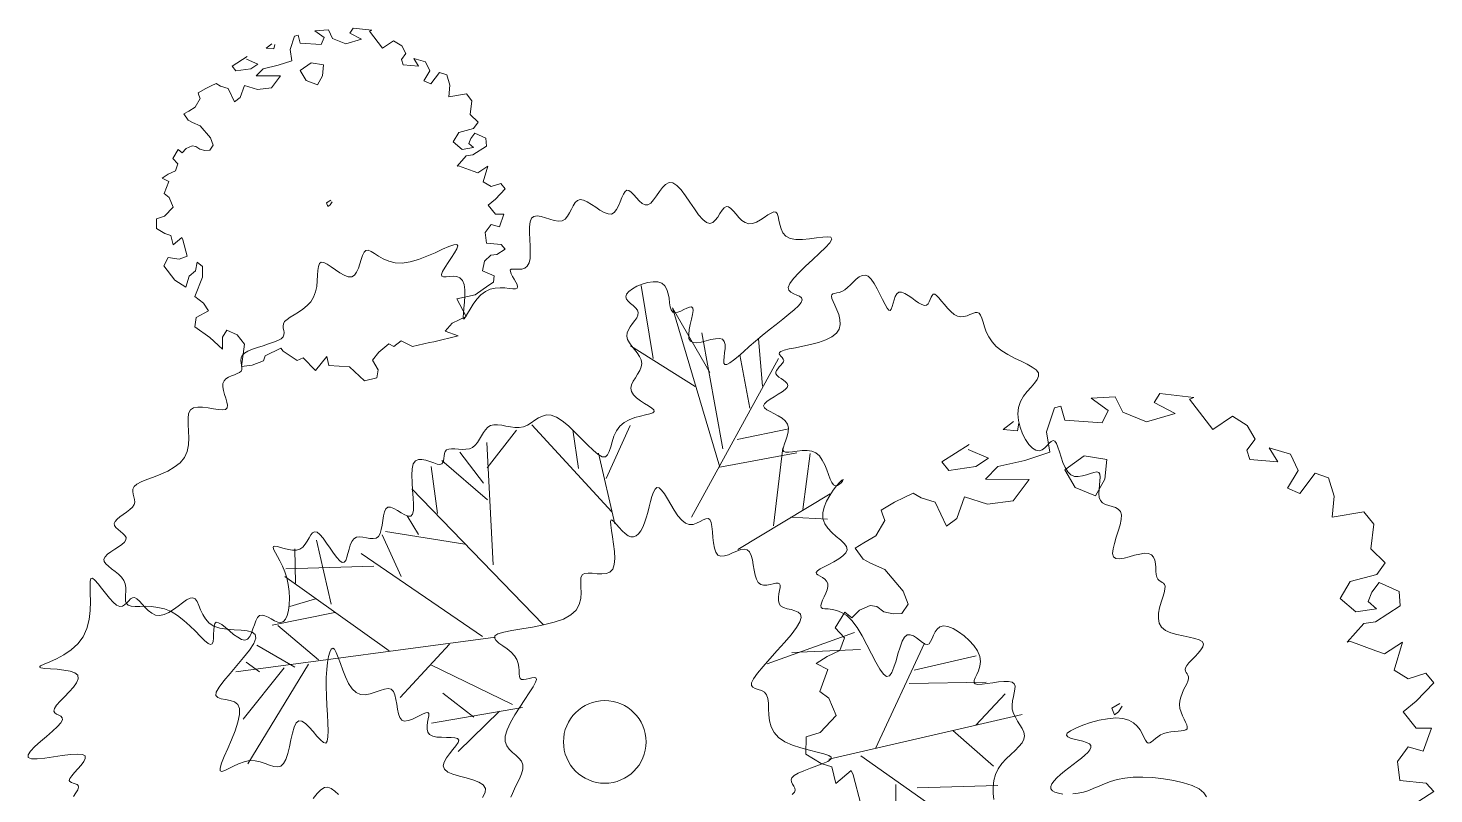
# Model space of a CAD drawing. Extents: x 2080 to 102399, y 2071 to 93424.
# Drawn here: x 79560 to 79893.5, y 77298.8 to 77480.3 of the extents above; entities that cross this region are included whole.
import ezdxf

# ---------------------------------------------------------------- set-up
doc = ezdxf.new("R2010")
doc.units = 0
doc.header["$LTSCALE"] = 20
doc.header["$MEASUREMENT"] = 0
for name, color, linetype, lineweight in [('casuanut tree', 100, 'Continuous', 5), ('Mango tree', 96, 'Continuous', 5), ('sappotta', 114, 'Continuous', 5)]:
    doc.layers.add(name, color=color, linetype=linetype, lineweight=lineweight)

# ---------------------------------------------------------------- blocks, each defined once
blk = doc.blocks.new('tr')
at = {"layer": 'casuanut tree'}
for p, q in [((0.2261, 0.6155), (0.2339, 0.7411)), ((0.3143, 0.5704), (0.2771, 0.692)), ((0.2771, 0.692), (0.2947, 0.4095)), ((0.2849, 0.5527), (0.1928, 0.6449)), ((0.3065, 0.4389), (0.3163, 0.6391)), ((0.3967, 0.5272), (0.4084, 0.6077)), ((0.3673, 0.4958), (0.3712, 0.588)), ((0.0987, 0.3768), (-0.0009, 0.552)), ((0.2285, 0.3375), (0.4338, 0.5671)), ((-0.1033, 0.4448), (-0.1641, 0.5272)), ((-0.1035, 0.4735), (-0.1307, 0.5339)), ((-0.1186, 0.3345), (-0.0824, 0.54)), ((-0.0915, 0.4977), (-0.0281, 0.549)), ((0.0595, 0.4614), (0.0655, 0.5279)), ((-0.1915, 0.4409), (-0.1837, 0.5213)), ((0.1017, 0.4342), (0.1621, 0.5128)), ((-0.0583, 0.2167), (-0.2243, 0.4916)), ((0.0987, 0.3557), (0.0987, 0.4795)), ((-0.4537, 0.3798), (-0.4417, 0.4372)), ((-0.4024, 0.3315), (-0.4024, 0.4433)), ((-0.1579, 0.3798), (-0.2847, 0.4312)), ((-0.2307, 0.4134), (-0.2425, 0.4487)), ((0.3339, 0.4487), (0.4241, 0.4468)), ((-0.317, 0.3781), (-0.4641, 0.4075)), ((-0.2758, 0.3506), (-0.2915, 0.4272)), ((0.2947, 0.4095), (0.428, 0.4036)), ((0.3614, 0.2918), (0.4065, 0.4173)), ((-0.3239, 0.2318), (-0.4688, 0.3949)), ((-0.1639, 0.2197), (-0.333, 0.404)), ((0.4163, 0.3075), (0.4496, 0.3977)), ((-0.4266, 0.3466), (-0.4719, 0.3436)), ((-0.3994, 0.3164), (-0.5081, 0.3194)), ((-0.4447, 0.2439), (-0.499, 0.3164)), ((0.2928, 0.2663), (0.4673, 0.3232)), ((-0.487, 0.2409), (-0.5413, 0.2922)), ((0.3928, 0.2996), (0.4535, 0.282)), ((-0.5473, 0.2469), (-0.5654, 0.2681)), ((-0.4628, 0.2409), (-0.6017, 0.0989)), ((-0.5051, 0.2439), (-0.5926, 0.1744)), ((-0.1428, 0.2137), (-0.5866, 0.256)), ((-0.2213, 0.2197), (-0.3239, 0.1502)), ((-0.1398, 0.0959), (-0.2605, 0.1925)), ((-0.2092, 0.0898), (-0.2515, 0.1412)), ((-0.1247, 0.0868), (-0.2817, 0.0959)), ((-0.1639, 0.0898), (-0.2485, 0.0385)), ((0.298, 0.0656), (0.455, 0.0838)), ((0.3433, 0.0747), (0.458, 0.0536)), ((0.445, -0.1163), (0.5666, 0.0392)), ((0.526, -0.0217), (0.6544, -0.0487)), ((0.5395, -0.0014), (0.6476, -0.0014)), ((0.6206, -0.1163), (0.6814, -0.0758)), ((0.3639, -0.1163), (0.7017, -0.1163)), ((0.5801, -0.1163), (0.6341, -0.1907)), ((0.4179, -0.1231), (0.5328, -0.2516)), ((0.4652, -0.1839), (0.445, -0.2718)), ((0.499, -0.1975), (0.6341, -0.2245))]:
    blk.add_line(p, q, dxfattribs=at)
blk.add_lwpolyline([(-0.3714, 0.8178), (-0.3742, 0.8146), (-0.3757, 0.811), (-0.3762, 0.8073), (-0.3763, 0.8034), (-0.3766, 0.7997), (-0.3775, 0.7963), (-0.3797, 0.7932), (-0.3837, 0.7908), (-0.3899, 0.789), (-0.3978, 0.7878), (-0.4068, 0.7869), (-0.4165, 0.7861), (-0.4263, 0.7853), (-0.4355, 0.7843), (-0.4437, 0.7828), (-0.4502, 0.7806), (-0.4546, 0.7777), (-0.4573, 0.7742), (-0.4587, 0.7702), (-0.4593, 0.7661), (-0.4595, 0.7621), (-0.4598, 0.7583), (-0.4607, 0.755), (-0.4626, 0.7525), (-0.4658, 0.7508), (-0.4701, 0.7497), (-0.4751, 0.749), (-0.4804, 0.7482), (-0.4857, 0.7472), (-0.4906, 0.7455), (-0.4946, 0.7428), (-0.4975, 0.7389), (-0.4989, 0.7336), (-0.4991, 0.7272), (-0.4988, 0.7202), (-0.4982, 0.7132), (-0.4979, 0.7066), (-0.4983, 0.7011), (-0.4999, 0.697), (-0.5031, 0.695), (-0.5083, 0.6953), (-0.5151, 0.6974), (-0.523, 0.7006), (-0.5315, 0.7041), (-0.5402, 0.7073), (-0.5484, 0.7094), (-0.5557, 0.7097), (-0.5616, 0.7074), (-0.5659, 0.7021), (-0.5687, 0.6941), (-0.5709, 0.6843), (-0.5728, 0.6733), (-0.5751, 0.6617), (-0.5783, 0.6503), (-0.583, 0.6398), (-0.5898, 0.6308), (-0.599, 0.6238), (-0.6102, 0.6186), (-0.6226, 0.6149), (-0.6355, 0.6123), (-0.6483, 0.6104), (-0.6603, 0.6087), (-0.6706, 0.607), (-0.6787, 0.6048), (-0.6841, 0.6019), (-0.6872, 0.5983), (-0.6885, 0.5942), (-0.6887, 0.5898), (-0.6885, 0.5852), (-0.6884, 0.5806), (-0.6891, 0.5762), (-0.6911, 0.5722), (-0.695, 0.5686), (-0.7003, 0.5655), (-0.7065, 0.5626), (-0.7131, 0.5599), (-0.7194, 0.5573), (-0.725, 0.5546), (-0.7293, 0.5517), (-0.7317, 0.5485), (-0.7318, 0.5449), (-0.7302, 0.541), (-0.7274, 0.5369), (-0.7241, 0.5327), (-0.7208, 0.5285), (-0.7184, 0.5244), (-0.7173, 0.5205), (-0.7182, 0.5169), (-0.7215, 0.5138), (-0.7268, 0.5109), (-0.7333, 0.5082), (-0.7405, 0.5055), (-0.7477, 0.5028), (-0.7541, 0.5), (-0.7591, 0.4968), (-0.7621, 0.4933), (-0.7625, 0.4892), (-0.7607, 0.4847), (-0.7574, 0.4797), (-0.7531, 0.4744), (-0.7483, 0.4688), (-0.7437, 0.4629), (-0.7398, 0.4567), (-0.7373, 0.4505), (-0.7365, 0.4441), (-0.737, 0.4377), (-0.7384, 0.4316), (-0.7401, 0.4257), (-0.7416, 0.4202), (-0.7424, 0.4153), (-0.7419, 0.4111), (-0.7395, 0.4076), (-0.7351, 0.4051), (-0.7287, 0.4031), (-0.7207, 0.4013), (-0.7115, 0.3992), (-0.7016, 0.3965), (-0.6913, 0.3927), (-0.6809, 0.3876), (-0.6709, 0.3806), (-0.6615, 0.3716), (-0.6529, 0.3611), (-0.6451, 0.35), (-0.6381, 0.3389), (-0.6318, 0.3287), (-0.6264, 0.3201), (-0.6217, 0.3138), (-0.6179, 0.3107), (-0.615, 0.3113), (-0.6126, 0.3148), (-0.6107, 0.3203), (-0.6089, 0.3269), (-0.6072, 0.3337), (-0.6053, 0.3397), (-0.6029, 0.344), (-0.5999, 0.3457), (-0.5962, 0.344), (-0.5917, 0.3396), (-0.5867, 0.3334), (-0.5814, 0.3262), (-0.5758, 0.3189), (-0.5702, 0.3124), (-0.5646, 0.3075), (-0.5594, 0.3051), (-0.5545, 0.3058), (-0.55, 0.3091), (-0.5457, 0.3143), (-0.5417, 0.3205), (-0.5377, 0.3269), (-0.5337, 0.3328), (-0.5297, 0.3375), (-0.5256, 0.34), (-0.5213, 0.34), (-0.5168, 0.3378), (-0.5122, 0.3343), (-0.5075, 0.33), (-0.5027, 0.3258), (-0.4979, 0.3224), (-0.4932, 0.3205), (-0.4885, 0.3209), (-0.4839, 0.324), (-0.4796, 0.3296), (-0.4756, 0.3373), (-0.4721, 0.3467), (-0.4693, 0.3572), (-0.4672, 0.3686), (-0.4661, 0.3803), (-0.4659, 0.3919), (-0.4669, 0.403), (-0.4686, 0.4134), (-0.4708, 0.4228), (-0.4731, 0.4312), (-0.4751, 0.4382), (-0.4765, 0.4437), (-0.477, 0.4475), (-0.4761, 0.4493), (-0.4736, 0.4492), (-0.4697, 0.4475), (-0.4647, 0.4448), (-0.4589, 0.4416), (-0.4526, 0.4384), (-0.446, 0.4359), (-0.4395, 0.4344), (-0.4333, 0.4347), (-0.4277, 0.4369), (-0.4226, 0.4407), (-0.418, 0.4453), (-0.4137, 0.45), (-0.4097, 0.4542), (-0.4059, 0.457), (-0.4021, 0.4579), (-0.3984, 0.4561), (-0.3945, 0.4512), (-0.3906, 0.4438), (-0.3867, 0.4347), (-0.3828, 0.425), (-0.3789, 0.4154), (-0.3751, 0.4068), (-0.3715, 0.4002), (-0.368, 0.3964), (-0.3647, 0.396), (-0.3615, 0.3985), (-0.3584, 0.4032), (-0.3552, 0.4092), (-0.3518, 0.4158), (-0.3482, 0.4222), (-0.3442, 0.4276), (-0.3398, 0.4313), (-0.3349, 0.4327), (-0.3297, 0.4322), (-0.3242, 0.4304), (-0.3186, 0.4281), (-0.313, 0.4258), (-0.3077, 0.4242), (-0.3027, 0.4239), (-0.2982, 0.4257), (-0.2942, 0.4298), (-0.2908, 0.4359), (-0.2876, 0.4431), (-0.2847, 0.4507), (-0.2817, 0.4581), (-0.2785, 0.4643), (-0.2751, 0.4688), (-0.2712, 0.4707), (-0.2666, 0.4697), (-0.2617, 0.4663), (-0.2565, 0.4615), (-0.2512, 0.4562), (-0.246, 0.4515), (-0.2411, 0.4481), (-0.2366, 0.4471), (-0.2329, 0.4493), (-0.2299, 0.4555), (-0.2275, 0.4649), (-0.2255, 0.4765), (-0.2236, 0.4893), (-0.2216, 0.5024), (-0.2193, 0.5146), (-0.2163, 0.5251), (-0.2126, 0.5327), (-0.2079, 0.5369), (-0.2024, 0.5379), (-0.1964, 0.5367), (-0.1902, 0.5338), (-0.1841, 0.5302), (-0.1782, 0.5264), (-0.173, 0.5232), (-0.1687, 0.5215), (-0.1654, 0.5216), (-0.163, 0.5234), (-0.1613, 0.5263), (-0.1598, 0.53), (-0.1584, 0.534), (-0.1568, 0.5378), (-0.1547, 0.5409), (-0.1518, 0.5429), (-0.1479, 0.5434), (-0.1432, 0.5428), (-0.1378, 0.5414), (-0.132, 0.5396), (-0.1258, 0.5379), (-0.1197, 0.5367), (-0.1136, 0.5363), (-0.1079, 0.5372), (-0.1026, 0.5397), (-0.0978, 0.5434), (-0.0932, 0.5479), (-0.0887, 0.5527), (-0.0843, 0.5575), (-0.0797, 0.5616), (-0.0749, 0.5648), (-0.0696, 0.5665), (-0.0639, 0.5665), (-0.0577, 0.565), (-0.0511, 0.5626), (-0.0443, 0.5596), (-0.0372, 0.5566), (-0.03, 0.554), (-0.0228, 0.5523), (-0.0156, 0.5519), (-0.0084, 0.5531), (-0.0013, 0.5554), (0.0057, 0.5582), (0.0129, 0.5608), (0.0201, 0.5624), (0.0275, 0.5625), (0.0351, 0.5603), (0.043, 0.5553), (0.0511, 0.5469), (0.0595, 0.5359), (0.0678, 0.5233), (0.0759, 0.5102), (0.0838, 0.4975), (0.0911, 0.4862), (0.0979, 0.4773), (0.1038, 0.4719), (0.1089, 0.4706), (0.1133, 0.4729), (0.1174, 0.478), (0.1215, 0.485), (0.126, 0.4931), (0.131, 0.5015), (0.137, 0.5094), (0.1443, 0.5158), (0.153, 0.5203), (0.1627, 0.523), (0.1728, 0.5243), (0.1826, 0.5248), (0.1916, 0.5249), (0.1991, 0.525), (0.2046, 0.5256), (0.2074, 0.5271), (0.2071, 0.5298), (0.2044, 0.5338), (0.1998, 0.5386), (0.1943, 0.5441), (0.1885, 0.5501), (0.1832, 0.5564), (0.1791, 0.5627), (0.177, 0.5688), (0.1774, 0.5745), (0.18, 0.5799), (0.184, 0.5851), (0.1889, 0.5902), (0.1941, 0.5953), (0.199, 0.6005), (0.2029, 0.6059), (0.2051, 0.6116), (0.2054, 0.6177), (0.204, 0.6241), (0.2014, 0.6307), (0.1982, 0.6374), (0.195, 0.644), (0.1923, 0.6504), (0.1906, 0.6566), (0.1905, 0.6623), (0.1923, 0.6676), (0.1957, 0.6724), (0.2001, 0.6768), (0.205, 0.681), (0.2098, 0.6851), (0.2141, 0.6891), (0.2172, 0.6931), (0.2186, 0.6972), (0.2181, 0.7016), (0.2159, 0.706), (0.2128, 0.7106), (0.2095, 0.7151), (0.2065, 0.7196), (0.2045, 0.724), (0.2042, 0.7282), (0.2063, 0.7322), (0.211, 0.7358), (0.218, 0.7389), (0.2266, 0.7413), (0.2361, 0.7429), (0.2458, 0.7434), (0.255, 0.7426), (0.2631, 0.7405), (0.2693, 0.7367), (0.2732, 0.7312), (0.2751, 0.7245), (0.2756, 0.7169), (0.2752, 0.7091), (0.2745, 0.7014), (0.2741, 0.6945), (0.2744, 0.6888), (0.2761, 0.6848), (0.2795, 0.6829), (0.2842, 0.6826), (0.2898, 0.6834), (0.2956, 0.6847), (0.3012, 0.686), (0.306, 0.6866), (0.3094, 0.686), (0.311, 0.6837), (0.3103, 0.6793), (0.3079, 0.673), (0.3043, 0.6656), (0.3004, 0.6575), (0.2968, 0.6493), (0.294, 0.6416), (0.2929, 0.6348), (0.2941, 0.6296), (0.298, 0.6264), (0.3041, 0.6247), (0.3118, 0.6242), (0.3203, 0.6243), (0.3288, 0.6245), (0.3368, 0.6242), (0.3435, 0.6231), (0.3481, 0.6206), (0.3502, 0.6164), (0.3503, 0.6108), (0.3488, 0.6043), (0.3466, 0.5975), (0.3442, 0.5909), (0.3423, 0.5851), (0.3415, 0.5806), (0.3425, 0.5778), (0.3458, 0.5772), (0.3512, 0.5786), (0.3586, 0.5818), (0.3677, 0.5862), (0.3782, 0.5918), (0.3898, 0.5981), (0.4024, 0.6048), (0.4157, 0.6116), (0.4293, 0.6182), (0.4429, 0.6246), (0.4559, 0.6308), (0.4679, 0.6365), (0.4783, 0.6419), (0.4868, 0.6469), (0.4927, 0.6515), (0.4956, 0.6555), (0.4953, 0.6591), (0.4925, 0.6624), (0.4883, 0.6655), (0.4837, 0.6688), (0.4796, 0.6724), (0.4771, 0.6765), (0.4772, 0.6813), (0.481, 0.6871), (0.489, 0.694), (0.5004, 0.7016), (0.5139, 0.7097), (0.5281, 0.7179), (0.5419, 0.7259), (0.554, 0.7332), (0.563, 0.7396), (0.5677, 0.7446), (0.5672, 0.748), (0.5622, 0.7502), (0.5538, 0.7516), (0.5431, 0.7526), (0.5311, 0.7536), (0.5191, 0.7552), (0.508, 0.7576), (0.499, 0.7615), (0.4929, 0.7669), (0.4893, 0.7737), (0.4876, 0.7811), (0.4872, 0.7888), (0.4874, 0.7962), (0.4876, 0.8027), (0.4872, 0.8078), (0.4855, 0.811), (0.4821, 0.812), (0.4771, 0.8112), (0.471, 0.8092), (0.4641, 0.8065), (0.4568, 0.8039), (0.4494, 0.8019), (0.4423, 0.801), (0.4359, 0.802), (0.4305, 0.8053), (0.426, 0.8102), (0.4221, 0.8163), (0.4186, 0.8227), (0.4155, 0.8289), (0.4124, 0.8342), (0.4091, 0.8379), (0.4055, 0.8392), (0.4015, 0.8379), (0.397, 0.8345), (0.3922, 0.8299), (0.3871, 0.825), (0.3819, 0.8207), (0.3766, 0.8178), (0.3713, 0.8173), (0.3661, 0.8201), (0.3612, 0.8266), (0.3563, 0.8362), (0.3515, 0.8478), (0.3467, 0.8603), (0.3418, 0.8728), (0.3367, 0.8841), (0.3313, 0.8931), (0.3256, 0.8989), (0.3195, 0.9007), (0.3131, 0.8992), (0.3066, 0.8951), (0.3, 0.8896), (0.2935, 0.8836), (0.2873, 0.878), (0.2814, 0.8738), (0.2761, 0.8719), (0.2713, 0.873), (0.2671, 0.8765), (0.2632, 0.8817), (0.2597, 0.8878), (0.2564, 0.8939), (0.2533, 0.8993), (0.2501, 0.9031), (0.2468, 0.9046), (0.2433, 0.9031), (0.2396, 0.8993), (0.2356, 0.8939), (0.2314, 0.8877), (0.227, 0.8815), (0.2222, 0.8761), (0.2172, 0.8722), (0.2119, 0.8708), (0.2063, 0.8722), (0.2004, 0.8761), (0.1944, 0.8816), (0.1884, 0.888), (0.1824, 0.8944), (0.1766, 0.9002), (0.171, 0.9046), (0.1657, 0.9068), (0.1608, 0.9063), (0.1563, 0.9035), (0.1518, 0.8992), (0.1474, 0.894), (0.1429, 0.8887), (0.1382, 0.8839), (0.1331, 0.8803), (0.1274, 0.8787), (0.1212, 0.8794), (0.1146, 0.8821), (0.1078, 0.8858), (0.101, 0.8899), (0.0944, 0.8936), (0.0882, 0.8961), (0.0826, 0.8966), (0.0779, 0.8944), (0.0742, 0.889), (0.0712, 0.8809), (0.0689, 0.871), (0.0668, 0.8599), (0.0648, 0.8486), (0.0625, 0.8379), (0.0599, 0.8285), (0.0565, 0.8212), (0.0523, 0.8167), (0.0474, 0.8145), (0.0423, 0.814), (0.0371, 0.8147), (0.0322, 0.8159), (0.028, 0.8171), (0.0247, 0.8175), (0.0227, 0.8167), (0.0222, 0.8141), (0.0228, 0.8102), (0.0241, 0.8053), (0.0258, 0.7999), (0.0274, 0.7946), (0.0284, 0.7899), (0.0285, 0.7862), (0.0272, 0.784), (0.0243, 0.7836), (0.0197, 0.7847), (0.0139, 0.7867), (0.007, 0.7891), (-0.0008, 0.7912), (-0.0092, 0.7926), (-0.0179, 0.7926), (-0.0268, 0.7908), (-0.0356, 0.7867), (-0.044, 0.781), (-0.0519, 0.7743), (-0.0589, 0.7675), (-0.0649, 0.7613), (-0.0696, 0.7564), (-0.0727, 0.7536), (-0.0741, 0.7536), (-0.0736, 0.7569), (-0.0717, 0.7631), (-0.0688, 0.7714), (-0.0657, 0.781), (-0.0627, 0.7912), (-0.0605, 0.8013), (-0.0596, 0.8104), (-0.0606, 0.8178), (-0.0638, 0.823), (-0.0687, 0.8263), (-0.0746, 0.8283), (-0.0807, 0.8294), (-0.0864, 0.8301), (-0.0908, 0.8311), (-0.0934, 0.8328), (-0.0932, 0.8358), (-0.09, 0.8405), (-0.0844, 0.8464), (-0.0774, 0.853), (-0.07, 0.8599), (-0.0632, 0.8666), (-0.0579, 0.8724), (-0.0552, 0.877), (-0.0561, 0.8798), (-0.0612, 0.8804), (-0.07, 0.8793), (-0.0816, 0.8771), (-0.0954, 0.8743), (-0.1103, 0.8716), (-0.1256, 0.8695), (-0.1405, 0.8686), (-0.1541, 0.8696), (-0.1657, 0.8729), (-0.1755, 0.8778), (-0.1837, 0.8838), (-0.1905, 0.8901), (-0.1962, 0.896), (-0.2011, 0.9009), (-0.2053, 0.904), (-0.2092, 0.9046), (-0.213, 0.9023), (-0.2167, 0.8976), (-0.2205, 0.8915), (-0.2244, 0.8846), (-0.2286, 0.8778), (-0.233, 0.8719), (-0.2378, 0.8678), (-0.243, 0.8663), (-0.2487, 0.8678), (-0.2548, 0.8719), (-0.261, 0.8777), (-0.2672, 0.8843), (-0.2732, 0.8909), (-0.2788, 0.8967), (-0.2838, 0.9008), (-0.288, 0.9023), (-0.2914, 0.9007), (-0.2941, 0.8964), (-0.2965, 0.8899), (-0.2989, 0.8819), (-0.3015, 0.873), (-0.3047, 0.8638), (-0.3087, 0.855), (-0.3139, 0.8471), (-0.3205, 0.8407), (-0.3281, 0.8356), (-0.3364, 0.8315), (-0.3448, 0.8282), (-0.3529, 0.8255), (-0.3603, 0.823), (-0.3666, 0.8205)], close=True, dxfattribs=at)
for points in [[(0.9756, -0.3237), (0.973, -0.3158), (0.9663, -0.3076), (0.9561, -0.2994), (0.943, -0.2914), (0.9279, -0.2838), (0.9114, -0.2769), (0.8943, -0.2709), (0.8775, -0.2662), (0.8616, -0.2628), (0.8472, -0.2611), (0.8342, -0.2607), (0.8225, -0.2613), (0.8117, -0.2627), (0.8017, -0.2644), (0.7922, -0.2662), (0.783, -0.2676), (0.7737, -0.2685), (0.7644, -0.2684), (0.7552, -0.2675)], [(0.7384, -0.2637), (0.7315, -0.2609), (0.7261, -0.2577), (0.7224, -0.2542), (0.7208, -0.2504), (0.7216, -0.2466), (0.7244, -0.2426), (0.729, -0.2387), (0.735, -0.2347), (0.7422, -0.2306), (0.7501, -0.2267), (0.7585, -0.2227), (0.767, -0.2189), (0.7753, -0.2151), (0.783, -0.2115), (0.79, -0.2079), (0.7958, -0.2044), (0.8002, -0.2009), (0.8029, -0.1975), (0.8036, -0.1941), (0.8019, -0.1907), (0.7978, -0.1873), (0.7919, -0.184), (0.7851, -0.1806), (0.7784, -0.1773), (0.7725, -0.1741), (0.7685, -0.1709), (0.7671, -0.1678), (0.7692, -0.1648), (0.7755, -0.1619), (0.7853, -0.1593), (0.7978, -0.1573), (0.8119, -0.1559), (0.8268, -0.1554), (0.8416, -0.1561), (0.8554, -0.158), (0.8672, -0.1614), (0.8764, -0.1664), (0.8832, -0.1726), (0.888, -0.1796), (0.8913, -0.1869), (0.8934, -0.194), (0.8949, -0.2005), (0.8961, -0.206), (0.8976, -0.2099), (0.8996, -0.2119), (0.9022, -0.2123), (0.9054, -0.2114), (0.9091, -0.2097), (0.9134, -0.2075), (0.9182, -0.2053), (0.9234, -0.2033), (0.9291, -0.202), (0.9352, -0.2016), (0.9415, -0.202), (0.9477, -0.2028), (0.9536, -0.2038), (0.959, -0.2046), (0.9636, -0.205), (0.9673, -0.2046), (0.9697, -0.2031), (0.9707, -0.2003), (0.9706, -0.1964), (0.9697, -0.1915), (0.9684, -0.1859), (0.967, -0.1798), (0.966, -0.1733), (0.9656, -0.1667), (0.9663, -0.1603), (0.9682, -0.1541), (0.9711, -0.1483), (0.9747, -0.1428), (0.9787, -0.1376), (0.9826, -0.1328), (0.9862, -0.1284), (0.9892, -0.1244), (0.991, -0.1208), (0.9917, -0.1177), (0.9914, -0.1148), (0.9906, -0.1121), (0.9896, -0.1096), (0.989, -0.107), (0.9891, -0.1044), (0.9904, -0.1015), (0.9933, -0.0983), (0.998, -0.0947), (1.004, -0.0908), (1.0106, -0.0866), (1.0171, -0.0822), (1.0228, -0.0778), (1.027, -0.0733), (1.0291, -0.0688), (1.0282, -0.0645), (1.024, -0.0604), (1.0171, -0.0563), (1.0083, -0.0521), (0.9985, -0.0477), (0.9885, -0.043), (0.9793, -0.0377), (0.9716, -0.0318), (0.9663, -0.0251), (0.964, -0.0175), (0.9644, -0.0092), (0.9667, -0.0006), (0.9705, 0.008), (0.975, 0.0164), (0.9796, 0.0242), (0.9836, 0.0312), (0.9865, 0.0369), (0.9878, 0.0413), (0.9877, 0.0446), (0.9865, 0.047), (0.9846, 0.049), (0.9824, 0.0509), (0.9802, 0.0531), (0.9785, 0.0558), (0.9775, 0.0595), (0.9776, 0.0642), (0.9784, 0.0699), (0.9795, 0.0762), (0.9803, 0.0826), (0.9806, 0.0887), (0.9798, 0.0943), (0.9774, 0.099), (0.973, 0.1023), (0.9664, 0.104), (0.9582, 0.1046), (0.9489, 0.1045), (0.9394, 0.1041), (0.9304, 0.104), (0.9225, 0.1046), (0.9166, 0.1065), (0.9134, 0.1102), (0.9132, 0.1158), (0.9157, 0.1232), (0.92, 0.1319), (0.9255, 0.1413), (0.9312, 0.151), (0.9365, 0.1604), (0.9405, 0.1691), (0.9426, 0.1766), (0.9422, 0.1826), (0.9396, 0.1873), (0.9355, 0.191), (0.9305, 0.1941), (0.9252, 0.197), (0.9201, 0.2001), (0.916, 0.2037), (0.9134, 0.2082), (0.9126, 0.2138), (0.9135, 0.2203), (0.9154, 0.2273), (0.9177, 0.2344), (0.92, 0.2411), (0.9217, 0.2472), (0.9223, 0.2521), (0.9212, 0.2555), (0.9181, 0.2572), (0.9132, 0.2575), (0.9071, 0.2571), (0.9001, 0.2564), (0.8929, 0.256), (0.8858, 0.2565), (0.8793, 0.2584), (0.8739, 0.2623), (0.87, 0.2685), (0.8674, 0.2766), (0.8657, 0.2858), (0.8647, 0.2954), (0.8639, 0.3047), (0.8632, 0.3131), (0.8621, 0.3199), (0.8604, 0.3243), (0.8579, 0.3258), (0.8545, 0.3251), (0.8505, 0.3229), (0.8459, 0.3199), (0.841, 0.317), (0.8359, 0.3149), (0.8307, 0.3144), (0.8255, 0.3164), (0.8206, 0.3212), (0.8162, 0.3287), (0.8124, 0.3381), (0.8096, 0.3489), (0.8081, 0.3605), (0.808, 0.3723), (0.8096, 0.3837), (0.8131, 0.3941), (0.8188, 0.4031), (0.8259, 0.4107), (0.8338, 0.4173), (0.8417, 0.4231), (0.849, 0.4284), (0.8548, 0.4334), (0.8585, 0.4384), (0.8593, 0.4437), (0.8568, 0.4495), (0.8514, 0.4557), (0.8439, 0.4625), (0.835, 0.4698), (0.8253, 0.4775), (0.8158, 0.4857), (0.807, 0.4943), (0.7996, 0.5034), (0.7943, 0.5129), (0.7908, 0.5225), (0.7887, 0.5318), (0.7875, 0.5407), (0.7869, 0.5489), (0.7863, 0.5559), (0.7855, 0.5615), (0.7839, 0.5654), (0.7812, 0.5674), (0.7776, 0.568), (0.7732, 0.5676), (0.7682, 0.5667), (0.7629, 0.5658), (0.7574, 0.5656), (0.752, 0.5664), (0.7467, 0.5688), (0.7419, 0.5731), (0.7374, 0.579), (0.7333, 0.5858), (0.7295, 0.593), (0.7261, 0.6), (0.723, 0.6062), (0.7201, 0.611), (0.7174, 0.6139), (0.715, 0.6144), (0.7127, 0.613), (0.7104, 0.6103), (0.708, 0.607), (0.7055, 0.6035), (0.7027, 0.6007), (0.6996, 0.599), (0.696, 0.5992), (0.692, 0.6016), (0.6875, 0.6057), (0.6828, 0.611), (0.6779, 0.6167), (0.6729, 0.6222), (0.668, 0.6268), (0.6633, 0.6299), (0.6589, 0.6308), (0.6549, 0.629), (0.6512, 0.6253), (0.6479, 0.6203), (0.645, 0.6148), (0.6422, 0.6098), (0.6397, 0.6059), (0.6374, 0.604), (0.6352, 0.6048), (0.6332, 0.609), (0.6311, 0.616), (0.629, 0.6249), (0.6267, 0.6348), (0.6241, 0.6451), (0.6212, 0.6548), (0.6178, 0.663), (0.6139, 0.6691), (0.6093, 0.6723), (0.6043, 0.673), (0.5989, 0.6717), (0.5932, 0.6691), (0.5873, 0.6656), (0.5814, 0.6618), (0.5756, 0.6583), (0.5699, 0.6555), (0.5646, 0.654), (0.5597, 0.6535), (0.5554, 0.6535), (0.5516, 0.6536), (0.5487, 0.6533), (0.5465, 0.6524), (0.5453, 0.6502), (0.5452, 0.6465), (0.5461, 0.641), (0.5476, 0.6339), (0.5492, 0.6258), (0.5504, 0.6171), (0.5505, 0.6084), (0.5491, 0.6001), (0.5456, 0.5927), (0.5395, 0.5868), (0.5305, 0.5826), (0.5191, 0.58), (0.5061, 0.5787), (0.4924, 0.5782), (0.4787, 0.5783), (0.4659, 0.5787), (0.4548, 0.579), (0.4461, 0.5789), (0.4404, 0.5781), (0.4375, 0.5768), (0.4365, 0.5749), (0.4371, 0.5726), (0.4385, 0.57), (0.4401, 0.5674), (0.4413, 0.5646), (0.4416, 0.562), (0.4404, 0.5596), (0.4381, 0.5573), (0.4351, 0.5551), (0.4317, 0.5529), (0.4285, 0.5506), (0.4257, 0.5482), (0.424, 0.5457), (0.4236, 0.5429), (0.4248, 0.5398), (0.4273, 0.5364), (0.4304, 0.5329), (0.4337, 0.5293), (0.4366, 0.5258), (0.4384, 0.5223), (0.4388, 0.5189), (0.4371, 0.5158), (0.4329, 0.513), (0.4269, 0.5104), (0.4196, 0.508), (0.4119, 0.5055), (0.4044, 0.5031), (0.398, 0.5004), (0.3932, 0.4976), (0.3909, 0.4944), (0.3915, 0.4908), (0.3946, 0.4868), (0.3994, 0.4824), (0.4051, 0.4776), (0.4112, 0.4725), (0.4167, 0.467), (0.4211, 0.4611), (0.4236, 0.455), (0.4236, 0.4485), (0.4217, 0.4419), (0.4185, 0.4354), (0.4147, 0.4292), (0.4109, 0.4234), (0.4079, 0.4184), (0.4062, 0.4142), (0.4067, 0.411), (0.4096, 0.4091), (0.4148, 0.4079), (0.4215, 0.4073), (0.4293, 0.4067), (0.4376, 0.4057), (0.4458, 0.4039), (0.4533, 0.4009), (0.4596, 0.3964), (0.4642, 0.39), (0.4675, 0.3821), (0.4696, 0.3734), (0.471, 0.3644), (0.472, 0.3556), (0.4731, 0.3477), (0.4744, 0.3412), (0.4765, 0.3367), (0.4795, 0.3344), (0.4831, 0.3342), (0.4868, 0.3353), (0.4903, 0.3372), (0.493, 0.3393), (0.4945, 0.3411), (0.4944, 0.3419), (0.4922, 0.3412), (0.4877, 0.3385), (0.4814, 0.3339), (0.474, 0.3279), (0.4662, 0.3206), (0.4588, 0.3123), (0.4525, 0.3034), (0.448, 0.2942), (0.4461, 0.2848), (0.4472, 0.2756), (0.4506, 0.2668), (0.4557, 0.2582), (0.4614, 0.2502), (0.467, 0.2426), (0.4716, 0.2357), (0.4743, 0.2294), (0.4742, 0.224), (0.4709, 0.2193), (0.4648, 0.2154), (0.4568, 0.212), (0.4476, 0.2092), (0.4382, 0.2067), (0.4294, 0.2045), (0.422, 0.2024), (0.4168, 0.2003), (0.4144, 0.1981), (0.4145, 0.1958), (0.4163, 0.1933), (0.4192, 0.1904), (0.4226, 0.1873), (0.4258, 0.1838), (0.4282, 0.1799), (0.4292, 0.1755), (0.4282, 0.1706), (0.4257, 0.1654), (0.4222, 0.1601), (0.4182, 0.1548), (0.4144, 0.1498), (0.4111, 0.1452), (0.4092, 0.1414), (0.4089, 0.1383), (0.4109, 0.1362), (0.4147, 0.1346), (0.4201, 0.133), (0.4265, 0.1307), (0.4337, 0.1273), (0.4411, 0.1222), (0.4484, 0.1148), (0.4551, 0.1045), (0.461, 0.0912), (0.4661, 0.0756), (0.4706, 0.0589), (0.4748, 0.0423), (0.4787, 0.0268), (0.4826, 0.0136), (0.4867, 0.0038), (0.4911, -0.0014), (0.496, -0.0013), (0.5013, 0.0033), (0.507, 0.0112), (0.5128, 0.0211), (0.5187, 0.0319), (0.5247, 0.0423), (0.5305, 0.0512), (0.5362, 0.0572), (0.5415, 0.0596), (0.5465, 0.0588), (0.5513, 0.0557), (0.5557, 0.0511), (0.5599, 0.046), (0.5639, 0.0412), (0.5676, 0.0375), (0.5711, 0.0358), (0.5744, 0.0367), (0.5776, 0.0397), (0.581, 0.044), (0.5846, 0.049), (0.5886, 0.0539), (0.5932, 0.058), (0.5986, 0.0604), (0.6048, 0.0606), (0.612, 0.0579), (0.6199, 0.0526), (0.6278, 0.0453), (0.6354, 0.0365), (0.6422, 0.0267), (0.6478, 0.0164), (0.6516, 0.0061), (0.6533, -0.0037), (0.6525, -0.0124), (0.6498, -0.0202), (0.646, -0.027), (0.6417, -0.0328), (0.6378, -0.0378), (0.6349, -0.0418), (0.6338, -0.0451), (0.6352, -0.0476), (0.6397, -0.0494), (0.6467, -0.0506), (0.6553, -0.0516), (0.6649, -0.0524), (0.6747, -0.0533), (0.6839, -0.0546), (0.6916, -0.0563), (0.6972, -0.0589), (0.7, -0.0623), (0.7005, -0.0665), (0.6992, -0.0715), (0.6967, -0.0772), (0.6937, -0.0833), (0.6907, -0.0899), (0.6883, -0.0968), (0.687, -0.1039), (0.6874, -0.1112), (0.6891, -0.1184), (0.6914, -0.1256), (0.6939, -0.1327), (0.6961, -0.1395), (0.6973, -0.1461), (0.6971, -0.1523), (0.6949, -0.158), (0.6904, -0.1633), (0.6838, -0.1683), (0.6759, -0.1732), (0.6671, -0.1783), (0.6579, -0.1838), (0.649, -0.19), (0.6409, -0.1971), (0.6341, -0.2054), (0.6291, -0.2148), (0.6256, -0.2252), (0.6233, -0.236), (0.6219, -0.2466)], [(-0.2257, -0.0471), (-0.2194, -0.0399), (-0.2171, -0.033), (-0.2194, -0.0264), (-0.2257, -0.0202), (-0.2346, -0.0142), (-0.245, -0.0084), (-0.2557, -0.0028), (-0.2656, 0.0029), (-0.2734, 0.0086), (-0.2779, 0.0144), (-0.2784, 0.0204), (-0.2755, 0.0265), (-0.2701, 0.0325), (-0.2634, 0.0383), (-0.2563, 0.0438), (-0.2499, 0.0489), (-0.2451, 0.0534), (-0.243, 0.0572), (-0.2443, 0.0602), (-0.2485, 0.0626), (-0.2547, 0.0646), (-0.2623, 0.0665), (-0.2703, 0.0685), (-0.278, 0.0708), (-0.2845, 0.0737), (-0.2892, 0.0775), (-0.2913, 0.0822), (-0.2913, 0.0876), (-0.2899, 0.0933), (-0.2876, 0.099), (-0.2852, 0.1044), (-0.2833, 0.109), (-0.2825, 0.1126), (-0.2835, 0.1147), (-0.2868, 0.1151), (-0.2919, 0.1143), (-0.2982, 0.1128), (-0.3054, 0.111), (-0.3126, 0.1096), (-0.3195, 0.109), (-0.3254, 0.1097), (-0.3297, 0.1124), (-0.3321, 0.1173), (-0.333, 0.124), (-0.3328, 0.132), (-0.3321, 0.1404), (-0.3315, 0.1489), (-0.3314, 0.1566), (-0.3325, 0.1631), (-0.3353, 0.1676), (-0.3402, 0.1699), (-0.3467, 0.1703), (-0.3545, 0.1696), (-0.3631, 0.1686), (-0.3719, 0.168), (-0.3805, 0.1684), (-0.3883, 0.1707), (-0.395, 0.1755), (-0.4001, 0.1833), (-0.4039, 0.1936), (-0.4065, 0.2053), (-0.4084, 0.2176), (-0.4098, 0.2297), (-0.411, 0.2406), (-0.4124, 0.2495), (-0.4141, 0.2555), (-0.4166, 0.2579), (-0.4197, 0.2568), (-0.4232, 0.2526), (-0.427, 0.2457), (-0.4309, 0.2363), (-0.4349, 0.2248), (-0.4387, 0.2116), (-0.4423, 0.1969), (-0.4455, 0.1813), (-0.4483, 0.1654), (-0.451, 0.1498), (-0.4536, 0.1354), (-0.4561, 0.1228), (-0.4588, 0.1128), (-0.4616, 0.1061), (-0.4648, 0.1034), (-0.4684, 0.1052), (-0.4723, 0.1105), (-0.4766, 0.1182), (-0.4811, 0.1271), (-0.4859, 0.1359), (-0.4908, 0.1436), (-0.4958, 0.149), (-0.5008, 0.1507), (-0.5059, 0.1481), (-0.511, 0.1418), (-0.5161, 0.1328), (-0.5213, 0.1223), (-0.5265, 0.1112), (-0.5317, 0.1007), (-0.5371, 0.0917), (-0.5425, 0.0854), (-0.5481, 0.0824), (-0.5538, 0.0825), (-0.5599, 0.0847), (-0.5663, 0.0885), (-0.5732, 0.0929), (-0.5807, 0.0974), (-0.5888, 0.1011), (-0.5977, 0.1034), (-0.6073, 0.1037), (-0.6172, 0.1024), (-0.6267, 0.1004), (-0.6354, 0.0982), (-0.6426, 0.0966), (-0.6477, 0.0963), (-0.6502, 0.0979), (-0.6495, 0.1023), (-0.6452, 0.1098), (-0.6382, 0.1199), (-0.6293, 0.1318), (-0.6198, 0.1449), (-0.6105, 0.1584), (-0.6024, 0.1715), (-0.5967, 0.1835), (-0.5943, 0.1935), (-0.5958, 0.2012), (-0.6005, 0.2068), (-0.6071, 0.2109), (-0.6144, 0.2141), (-0.6213, 0.217), (-0.6264, 0.2202), (-0.6287, 0.2242), (-0.627, 0.2296), (-0.6203, 0.2369), (-0.6098, 0.2457), (-0.5967, 0.2555), (-0.5823, 0.2659), (-0.5682, 0.2765), (-0.5555, 0.2866), (-0.5458, 0.296), (-0.5403, 0.304), (-0.5399, 0.3103), (-0.5441, 0.3153), (-0.5518, 0.3193), (-0.5619, 0.3228), (-0.5734, 0.3262), (-0.5852, 0.33), (-0.5963, 0.3344), (-0.6056, 0.34), (-0.6123, 0.3471), (-0.6167, 0.3552), (-0.6195, 0.3637), (-0.6212, 0.3723), (-0.6224, 0.3803), (-0.6238, 0.3871), (-0.6258, 0.3923), (-0.6292, 0.3952), (-0.6343, 0.3957), (-0.6409, 0.394), (-0.6487, 0.391), (-0.6572, 0.3872), (-0.6661, 0.3834), (-0.675, 0.3802), (-0.6834, 0.3783), (-0.6911, 0.3783), (-0.6978, 0.3808), (-0.7034, 0.3853), (-0.7082, 0.3911), (-0.7124, 0.3976), (-0.7161, 0.4042), (-0.7195, 0.4102), (-0.7227, 0.4149), (-0.726, 0.4178), (-0.7295, 0.4183), (-0.7332, 0.4171), (-0.7371, 0.4147), (-0.7411, 0.412), (-0.7453, 0.4097), (-0.7496, 0.4084), (-0.7541, 0.409), (-0.7587, 0.4121), (-0.7634, 0.4183), (-0.7681, 0.4266), (-0.7727, 0.4362), (-0.7771, 0.446), (-0.7813, 0.4549), (-0.7851, 0.4619), (-0.7885, 0.466), (-0.7913, 0.4662), (-0.7936, 0.4618), (-0.7957, 0.4534), (-0.7979, 0.4419), (-0.8008, 0.4283), (-0.8046, 0.4137), (-0.8099, 0.3989), (-0.8169, 0.3849), (-0.8262, 0.3727), (-0.838, 0.363), (-0.8513, 0.3557), (-0.8653, 0.3503), (-0.879, 0.3465), (-0.8914, 0.3439), (-0.9015, 0.342), (-0.9082, 0.3405), (-0.9107, 0.3389), (-0.9083, 0.337), (-0.9018, 0.3347), (-0.8926, 0.3319), (-0.882, 0.3286), (-0.8711, 0.3249), (-0.8613, 0.3207), (-0.8538, 0.316), (-0.8499, 0.3107), (-0.8505, 0.305), (-0.8548, 0.2989), (-0.8619, 0.2927), (-0.8707, 0.2864), (-0.8802, 0.2802), (-0.8892, 0.2744), (-0.8967, 0.2692), (-0.9017, 0.2645), (-0.9034, 0.2607), (-0.9025, 0.2575), (-0.9, 0.2547), (-0.8968, 0.252), (-0.8938, 0.2493), (-0.892, 0.2463), (-0.8925, 0.2428), (-0.8961, 0.2386), (-0.9034, 0.2335), (-0.9136, 0.2278), (-0.9253, 0.2216), (-0.9374, 0.2152), (-0.9486, 0.209), (-0.9575, 0.2031), (-0.9629, 0.1979), (-0.9636, 0.1935), (-0.9587, 0.1903), (-0.9492, 0.1879), (-0.9364, 0.1862), (-0.9218, 0.1848), (-0.9067, 0.1836), (-0.8925, 0.1821), (-0.8806, 0.1803), (-0.8724, 0.1778), (-0.8689, 0.1744), (-0.8694, 0.1702), (-0.873, 0.1656), (-0.8787, 0.1607), (-0.8856, 0.1558), (-0.8925, 0.151), (-0.8986, 0.1466), (-0.9028, 0.1428), (-0.9045, 0.1398), (-0.9039, 0.1375), (-0.9018, 0.1355), (-0.8989, 0.1338), (-0.8957, 0.1321), (-0.893, 0.1302), (-0.8914, 0.1278), (-0.8916, 0.1248), (-0.8939, 0.121), (-0.8981, 0.1166), (-0.9035, 0.1117)], [(0.2894, -0.1608), (0.2941, -0.158), (0.2962, -0.1548), (0.2964, -0.1513), (0.2954, -0.1474), (0.2939, -0.1435), (0.2929, -0.1397), (0.293, -0.136), (0.295, -0.1327), (0.2997, -0.1299), (0.3076, -0.1276), (0.3179, -0.1258), (0.3295, -0.1243), (0.3412, -0.1228), (0.3521, -0.1213), (0.361, -0.1194), (0.3668, -0.1171), (0.3684, -0.1141), (0.3651, -0.1103), (0.3576, -0.1056), (0.3472, -0.1002), (0.3348, -0.0939), (0.3216, -0.0869), (0.3087, -0.0791), (0.2973, -0.0705), (0.2884, -0.0611), (0.283, -0.0511), (0.2805, -0.0406), (0.2802, -0.03), (0.2813, -0.0196), (0.2831, -0.0096), (0.2848, -0.0004), (0.2857, 0.0077), (0.2851, 0.0144), (0.2824, 0.0195), (0.2782, 0.0234), (0.2734, 0.0265), (0.2687, 0.0293), (0.2652, 0.0322), (0.2635, 0.0356), (0.2646, 0.04), (0.2693, 0.0459), (0.2781, 0.0536), (0.2902, 0.0627), (0.3044, 0.0727), (0.3197, 0.0834), (0.3349, 0.0941), (0.3488, 0.1046), (0.3603, 0.1142), (0.3684, 0.1226), (0.3721, 0.1294), (0.3721, 0.1348), (0.3692, 0.1392), (0.3643, 0.1428), (0.3583, 0.1461), (0.3521, 0.1492), (0.3465, 0.1525), (0.3425, 0.1564), (0.3407, 0.161), (0.3407, 0.1661), (0.3421, 0.1716), (0.3442, 0.1771), (0.3465, 0.1823), (0.3485, 0.1869), (0.3496, 0.1908), (0.3493, 0.1935), (0.3471, 0.195), (0.3433, 0.1956), (0.3385, 0.1957), (0.3331, 0.1957), (0.3275, 0.196), (0.3222, 0.1972), (0.3176, 0.1996), (0.3143, 0.2037), (0.3126, 0.2097), (0.312, 0.2173), (0.3123, 0.2258), (0.3128, 0.2347), (0.3132, 0.2433), (0.3129, 0.2512), (0.3116, 0.2577), (0.3087, 0.2623), (0.304, 0.2645), (0.2978, 0.2649), (0.2906, 0.264), (0.283, 0.2626), (0.2754, 0.2612), (0.2683, 0.2607), (0.2624, 0.2616), (0.258, 0.2645), (0.2556, 0.27), (0.2549, 0.2775), (0.2553, 0.2864), (0.2564, 0.2959), (0.2577, 0.3054), (0.2587, 0.3141), (0.259, 0.3214), (0.258, 0.3265), (0.2556, 0.329), (0.2517, 0.3294), (0.2467, 0.3285), (0.241, 0.3269), (0.2348, 0.3256), (0.2284, 0.3251), (0.2222, 0.3263), (0.2164, 0.3299), (0.2112, 0.3364), (0.2067, 0.3452), (0.2027, 0.3555), (0.1991, 0.3664), (0.1957, 0.377), (0.1925, 0.3865), (0.1893, 0.394), (0.186, 0.3986), (0.1825, 0.3998), (0.1788, 0.3979), (0.175, 0.3935), (0.1709, 0.3871), (0.1667, 0.3793), (0.1624, 0.3707), (0.1579, 0.362), (0.1533, 0.3536), (0.1486, 0.346), (0.1439, 0.3396), (0.1391, 0.3343), (0.1343, 0.3305), (0.1296, 0.328), (0.125, 0.3272), (0.1205, 0.3282), (0.1162, 0.331), (0.1121, 0.3357), (0.1082, 0.3416), (0.1046, 0.3481), (0.1014, 0.3543), (0.0985, 0.3594), (0.0961, 0.3629), (0.0941, 0.3638), (0.0925, 0.3614), (0.0915, 0.3554), (0.0907, 0.3462), (0.09, 0.335), (0.089, 0.3227), (0.0876, 0.3102), (0.0854, 0.2985), (0.0823, 0.2886), (0.0779, 0.2814), (0.0722, 0.2777), (0.0654, 0.2767), (0.0579, 0.2778), (0.0502, 0.28), (0.0426, 0.2826), (0.0356, 0.2846), (0.0296, 0.2853), (0.025, 0.2837), (0.022, 0.2793), (0.02, 0.2726), (0.0184, 0.2642), (0.0165, 0.2548), (0.0136, 0.2452), (0.0088, 0.236), (0.0016, 0.2279), (-0.0088, 0.2217), (-0.0228, 0.2178), (-0.0396, 0.216), (-0.0581, 0.2156), (-0.0772, 0.2162), (-0.0958, 0.2173), (-0.1127, 0.2184), (-0.1268, 0.2189), (-0.1372, 0.2183), (-0.1429, 0.2163), (-0.1445, 0.2129), (-0.1429, 0.2084), (-0.139, 0.2028), (-0.1337, 0.1966), (-0.1278, 0.1898), (-0.1223, 0.1827), (-0.118, 0.1755), (-0.1156, 0.1684), (-0.1148, 0.1616), (-0.1151, 0.1551), (-0.116, 0.1492), (-0.1171, 0.1439), (-0.1177, 0.1395), (-0.1174, 0.1361), (-0.1158, 0.1338), (-0.1124, 0.1327), (-0.1078, 0.1324), (-0.1027, 0.1325), (-0.0978, 0.1326), (-0.0936, 0.1321), (-0.0911, 0.1308), (-0.0907, 0.1281), (-0.0932, 0.1237), (-0.0991, 0.1171), (-0.1077, 0.1088), (-0.118, 0.0992), (-0.1291, 0.0886), (-0.1403, 0.0776), (-0.1504, 0.0665), (-0.1587, 0.0558), (-0.1642, 0.0459), (-0.1663, 0.0372), (-0.1655, 0.0296), (-0.1626, 0.0227), (-0.1586, 0.0163), (-0.154, 0.0103), (-0.1499, 0.0044), (-0.147, -0.0017), (-0.1462, -0.0082), (-0.1479, -0.0152), (-0.1518, -0.0226), (-0.1571, -0.0302), (-0.1631, -0.0377), (-0.1691, -0.0449), (-0.1744, -0.0516), (-0.1782, -0.0574)], [(-0.4635, 0.013), (-0.4681, 0.0202), (-0.4729, 0.0259), (-0.4781, 0.0294), (-0.484, 0.0302), (-0.4907, 0.0278), (-0.4983, 0.0229), (-0.5065, 0.0164)]]:
    blk.add_lwpolyline(points, dxfattribs=at)
at = {"layer": 'casuanut tree', "linetype": 'Continuous'}
blk.add_circle((-0.0014, -0.0017), 0.0703, dxfattribs=at)
blk = doc.blocks.new('NEEM')
at = {"layer": 'sappotta', "linetype": 'Continuous'}
for p, q in [((0.0031, 1.1323), (-0.083, 1.1274)), ((-0.083, 1.1274), (-0.0227, 1.0834)), ((0.0298, 1.0769), (0.0031, 1.1323)), ((0.1622, 1.1437), (0.1418, 1.1119)), ((0.1418, 1.1119), (0.2162, 1.072)), ((0.2828, 1.1298), (0.1622, 1.1437)), ((0.2671, 1.1233), (0.2828, 1.1298)), ((0.3509, 1.0158), (0.2671, 1.1233)), ((-0.2131, 1.0923), (-0.2421, 1.0068)), ((-0.1911, 1.0989), (-0.2131, 1.0923)), ((-0.177, 1.0484), (-0.1911, 1.0989)), ((-0.0227, 1.0834), (-0.0431, 1.0394)), ((0.1144, 1.0427), (0.0298, 1.0769)), ((0.2162, 1.072), (0.1144, 1.0427)), ((0.4207, 1.063), (0.3509, 1.0158)), ((0.4731, 1.0296), (0.4207, 1.063)), ((-0.3588, 1.0435), (-0.3956, 1.0158)), ((-0.3956, 1.0158), (-0.3455, 1.0109)), ((-0.3455, 1.0109), (-0.34, 1.0386)), ((-0.2421, 1.0068), (-0.2303, 0.9351)), ((-0.0431, 1.0394), (-0.177, 1.0484)), ((0.5006, 0.9816), (0.4731, 1.0296)), ((-0.517, 0.9628), (-0.6142, 0.9009)), ((0.4716, 0.9417), (0.5006, 0.9816)), ((-0.5209, 0.9449), (-0.5209, 0.9449)), ((-0.4489, 0.9131), (-0.5209, 0.9449)), ((-0.4935, 0.8838), (-0.4489, 0.9131)), ((-0.3196, 0.9058), (-0.4152, 0.8838)), ((-0.2303, 0.9351), (-0.3196, 0.9058)), ((-0.1081, 0.9221), (-0.177, 0.8716)), ((-0.0274, 0.9083), (-0.1081, 0.9221)), ((-0.0345, 0.839), (-0.0274, 0.9083)), ((0.4825, 0.9083), (0.4716, 0.9417)), ((0.5813, 0.9001), (0.4825, 0.9083)), ((0.5515, 0.9498), (0.5813, 0.9001)), ((0.6267, 0.9278), (0.5515, 0.9498)), ((0.6541, 0.87), (0.6267, 0.9278)), ((-0.6142, 0.9009), (-0.5891, 0.87)), ((-0.5891, 0.87), (-0.4935, 0.8838)), ((-0.4152, 0.8838), (-0.459, 0.839)), ((-0.177, 0.8716), (-0.1394, 0.8089)), ((0.6157, 0.8064), (0.6541, 0.87)), ((0.7152, 0.8602), (0.6604, 0.7877)), ((0.7622, 0.8439), (0.7152, 0.8602)), ((-0.459, 0.839), (-0.3032, 0.8374)), ((-0.3032, 0.8374), (-0.3611, 0.7616)), ((-0.1394, 0.8089), (-0.0674, 0.7796)), ((-0.0674, 0.7796), (-0.0345, 0.839)), ((0.6604, 0.7877), (0.6157, 0.8064)), ((0.7826, 0.7787), (0.7622, 0.8439)), ((-0.7826, 0.7567), (-0.8304, 0.7291)), ((-0.7489, 0.7739), (-0.7826, 0.7567)), ((-0.7168, 0.7893), (-0.7489, 0.7739)), ((-0.6886, 0.7722), (-0.7168, 0.7893)), ((-0.6384, 0.7576), (-0.6886, 0.7722)), ((-0.5985, 0.672), (-0.6384, 0.7576)), ((-0.5335, 0.7763), (-0.5617, 0.6989)), ((-0.452, 0.7502), (-0.5335, 0.7763)), ((-0.3611, 0.7616), (-0.452, 0.7502)), ((0.7755, 0.7038), (0.7826, 0.7787)), ((-0.8304, 0.7291), (-0.8264, 0.7144)), ((-0.8264, 0.7144), (-0.8178, 0.6924)), ((0.8883, 0.7225), (0.7755, 0.7038)), ((0.9236, 0.6785), (0.8883, 0.7225)), ((-0.8178, 0.6924), (-0.8499, 0.6378)), ((-0.5617, 0.6989), (-0.5985, 0.672)), ((0.9126, 0.5906), (0.9236, 0.6785)), ((-0.8922, 0.6126), (-0.9228, 0.5938)), ((-0.8499, 0.6378), (-0.8922, 0.6126)), ((-0.9228, 0.5938), (-0.8946, 0.5547)), ((-0.8946, 0.5547), (-0.868, 0.5401)), ((0.9643, 0.5409), (0.9126, 0.5906)), ((-0.868, 0.5401), (-0.8178, 0.5173)), ((-0.8178, 0.5173), (-0.752, 0.4399)), ((0.9338, 0.5002), (0.9643, 0.5409)), ((0.8037, 0.4146), (0.8398, 0.4749)), ((0.8398, 0.4749), (0.9338, 0.5002)), ((0.9424, 0.4708), (0.9165, 0.4374)), ((1.0137, 0.4391), (0.9424, 0.4708)), ((-0.752, 0.4399), (-0.7348, 0.3943)), ((0.8601, 0.3666), (0.8037, 0.4146)), ((0.9165, 0.4374), (0.904, 0.404)), ((0.904, 0.404), (0.933, 0.378)), ((1.0176, 0.3886), (1.0137, 0.4391)), ((-0.9604, 0.3657), (-0.9941, 0.3095)), ((-0.9345, 0.3454), (-0.9604, 0.3657)), ((-0.9079, 0.3723), (-0.9345, 0.3454)), ((-0.8695, 0.3894), (-0.9079, 0.3723)), ((-0.846, 0.3861), (-0.8695, 0.3894)), ((-0.821, 0.3674), (-0.846, 0.3861)), ((-0.7881, 0.3592), (-0.821, 0.3674)), ((-0.7567, 0.3609), (-0.7881, 0.3592)), ((-0.7348, 0.3943), (-0.7567, 0.3609)), ((0.933, 0.378), (0.8601, 0.3666)), ((0.9298, 0.3315), (1.0176, 0.3886)), ((-0.9941, 0.3095), (-0.9612, 0.2745)), ((0.8288, 0.259), (0.8875, 0.3258)), ((0.8875, 0.3258), (0.9298, 0.3315)), ((-0.9612, 0.2745), (-0.9776, 0.2289)), ((0.8382, 0.2623), (0.8288, 0.259)), ((0.9306, 0.2281), (0.8382, 0.2623)), ((1.0254, 0.259), (0.962, 0.2175)), ((0.9964, 0.1597), (1.0254, 0.259)), ((-1.0231, 0.2077), (-1.0622, 0.1825)), ((-0.9776, 0.2289), (-1.0231, 0.2077)), ((0.962, 0.2175), (0.9306, 0.2281)), ((-1.0622, 0.1825), (-1.0199, 0.1621)), ((-1.0199, 0.1621), (-1.0489, 0.0839)), ((1.0458, 0.1287), (0.9964, 0.1597)), ((1.1092, 0.1491), (1.0458, 0.1287)), ((1.074, 0.0489), (1.1374, 0.114)), ((1.1374, 0.114), (1.1092, 0.1491)), ((-1.0489, 0.0839), (-1.0168, 0.0595)), ((-1.0168, 0.0595), (-0.991, -0.0024)), ((0.0196, 0.0407), (-0.0094, 0.0244)), ((-0.0094, 0.0244), (0, 0)), ((0, 0), (0.0141, 0.0114)), ((0.0141, 0.0114), (0.0274, 0.031)), ((1.0286, 0.0106), (1.074, 0.0489)), ((1.074, -0.0472), (1.0286, 0.0106)), ((-0.991, -0.0024), (-1.0481, -0.0619)), ((1.1288, -0.0472), (1.074, -0.0472)), ((1.0998, -0.1287), (1.1288, -0.0472)), ((-1.0975, -0.0774), (-1.0983, -0.1401)), ((-1.0481, -0.0619), (-1.0975, -0.0774)), ((-1.0983, -0.1401), (-1.0442, -0.1727)), ((1.0074, -0.1662), (1.0458, -0.114)), ((1.0458, -0.114), (1.0998, -0.1287)), ((-1.0442, -0.1727), (-1.0066, -0.1849)), ((-1.0066, -0.1849), (-0.9917, -0.2436)), ((-0.9917, -0.2436), (-0.9369, -0.1979)), ((-0.9369, -0.1979), (-0.9298, -0.2134)), ((1.016, -0.2338), (1.0074, -0.1662)), ((-0.9298, -0.2134), (-0.9024, -0.3177)), ((1.11, -0.2427), (1.016, -0.2338)), ((1.1367, -0.2729), (1.11, -0.2427)), ((1.0834, -0.3063), (1.1367, -0.2729)), ((-1.0246, -0.325), (-1.0521, -0.378)), ((-0.9526, -0.3364), (-1.0246, -0.325)), ((-0.9024, -0.3177), (-0.9526, -0.3364)), ((0.9917, -0.4105), (1.0043, -0.3495)), ((1.0043, -0.3495), (1.045, -0.3112)), ((1.045, -0.3112), (1.0834, -0.3063)), ((-1.0521, -0.378), (-0.9816, -0.4708)), ((-0.8484, -0.4114), (-0.8374, -0.3552)), ((-0.8374, -0.3552), (-0.8029, -0.3828)), ((-0.8029, -0.3828), (-0.8029, -0.4521)), ((-0.9103, -0.5156), (-0.8883, -0.4456)), ((-0.8883, -0.4456), (-0.8484, -0.4114)), ((1.0662, -0.4431), (0.9917, -0.4105)), ((1.0615, -0.4839), (1.0662, -0.4431)), ((-0.9816, -0.4708), (-0.9103, -0.5156)), ((-0.8029, -0.4521), (-0.8531, -0.5759)), ((1.0317, -0.5026), (1.0615, -0.4839)), ((0.9432, -0.5653), (1.0317, -0.5026)), ((-0.8531, -0.5759), (-0.7967, -0.6191)), ((0.8264, -0.5914), (0.9432, -0.5653)), ((0.8868, -0.7038), (0.8264, -0.5914)), ((-0.7967, -0.6191), (-0.7661, -0.668)), ((-0.7661, -0.668), (-0.8445, -0.7103)), ((-0.8445, -0.7103), (-0.8523, -0.7698)), ((0.7512, -0.7967), (0.7975, -0.747)), ((0.7975, -0.747), (0.8868, -0.7038)), ((-0.8523, -0.7698), (-0.7575, -0.8382)), ((-0.676, -0.8358), (-0.6486, -0.791)), ((-0.6486, -0.791), (-0.582, -0.8203)), ((0.8343, -0.8276), (0.7512, -0.7967)), ((-0.7575, -0.8382), (-0.6753, -0.9123)), ((-0.6753, -0.9123), (-0.676, -0.8358)), ((-0.582, -0.8203), (-0.5343, -0.8806)), ((0.68, -0.8667), (0.8343, -0.8276)), ((-0.5343, -0.8806), (-0.5538, -1.0247)), ((0.3267, -0.9319), (0.3909, -0.8789)), ((0.3909, -0.8789), (0.423, -0.8968)), ((0.423, -0.8968), (0.47, -0.8602)), ((0.47, -0.8602), (0.5429, -0.896)), ((0.5429, -0.896), (0.6518, -0.8708)), ((0.6518, -0.8708), (0.68, -0.8667)), ((-0.4011, -0.9547), (-0.3016, -0.9074)), ((-0.3016, -0.9074), (-0.2859, -0.9262)), ((-0.2859, -0.9262), (-0.1966, -0.9856)), ((0.2867, -0.9824), (0.3267, -0.9319)), ((-0.4857, -1.015), (-0.4128, -0.9881)), ((-0.4128, -0.9881), (-0.4011, -0.9547)), ((-0.1966, -0.9856), (-0.1575, -0.9685)), ((-0.1575, -0.9685), (-0.0783, -1.0492)), ((-0.0783, -1.0492), (-0.0063, -0.9604)), ((-0.0063, -0.9604), (0.0063, -1.0174)), ((0.3235, -1.0459), (0.2867, -0.9824)), ((-0.5538, -1.0247), (-0.4857, -1.015)), ((0.0063, -1.0174), (0.1394, -1.0255)), ((0.1394, -1.0255), (0.2358, -1.1152)), ((0.3141, -1.0964), (0.3235, -1.0459)), ((0.2358, -1.1152), (0.3141, -1.0964))]:
    blk.add_line(p, q, dxfattribs=at)

msp = doc.modelspace()

# ---------------------------------------------------------------- block references
at = {"layer": 'casuanut tree', "linetype": 'Continuous', "xscale": 139.3214952442814, "yscale": 139.3214952442814, "zscale": 139.3214952442814, "rotation": 13.01607038380102}
msp.add_blockref('tr', (79696.925, 77311.357), dxfattribs=at)
at = {"layer": 'Mango tree', "linetype": 'Continuous'}
for p, xscale, yscale, zscale in [((79631.108, 77437.954), 37.00220511344378, 37.00220511344378, 37.00220511344378), ((79817.684, 77317.475), 66.61865374428453, 66.61865374428453, 66.61865374428453)]:
    msp.add_blockref('NEEM', p, dxfattribs=dict(at, xscale=xscale, yscale=yscale, zscale=zscale))

doc.saveas('drawing.dxf')
